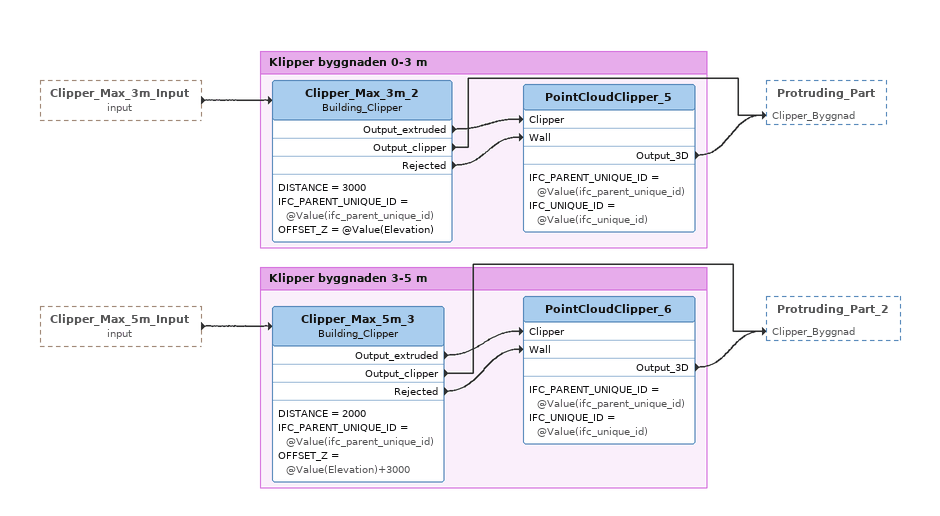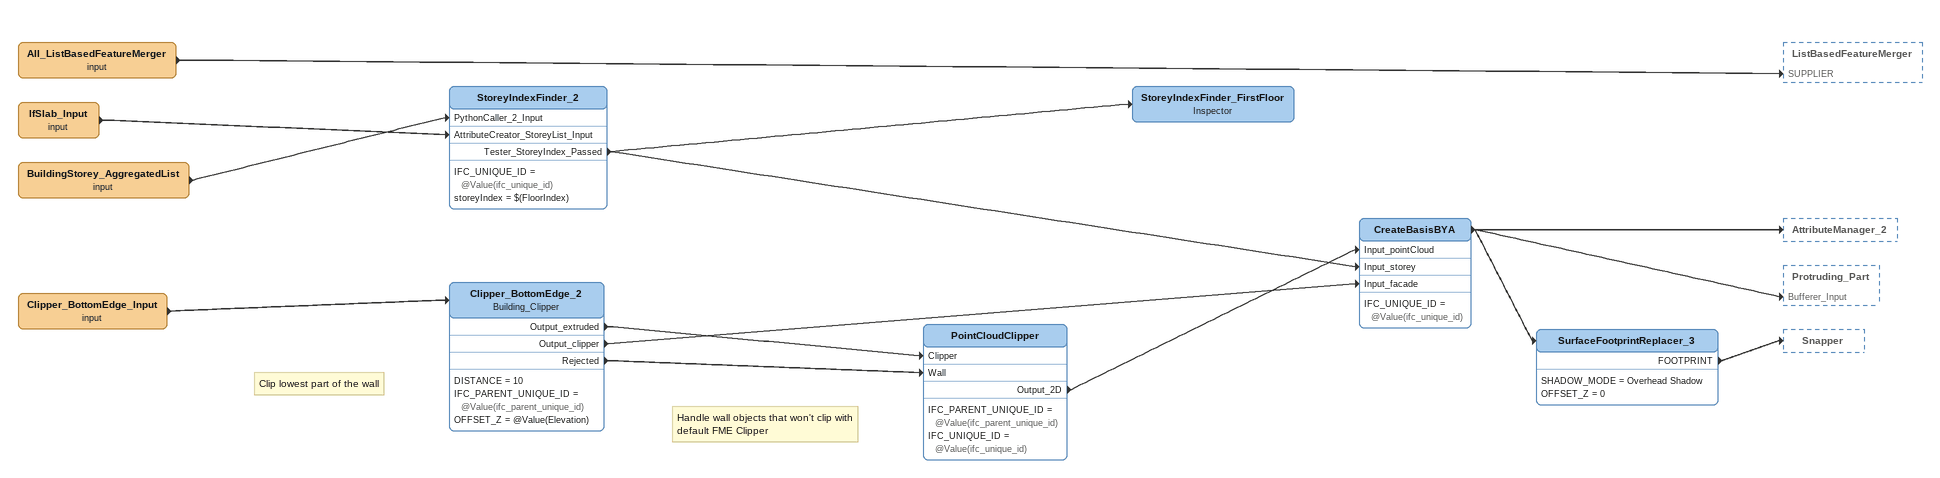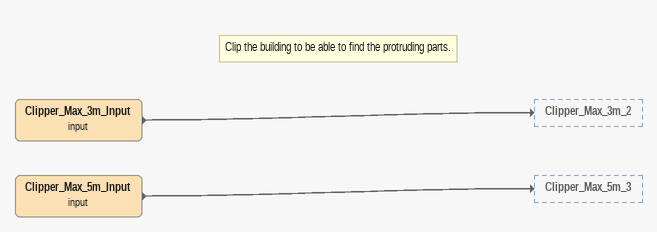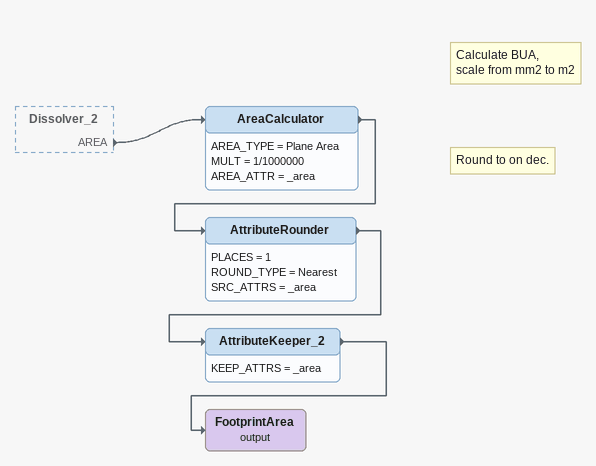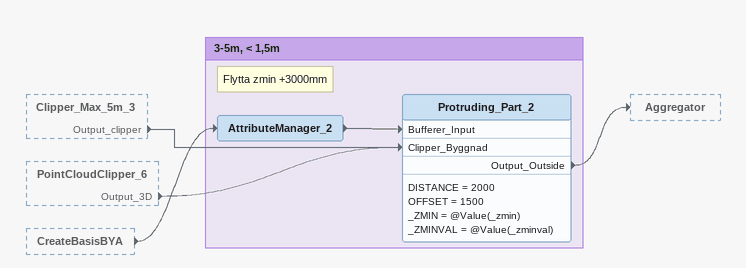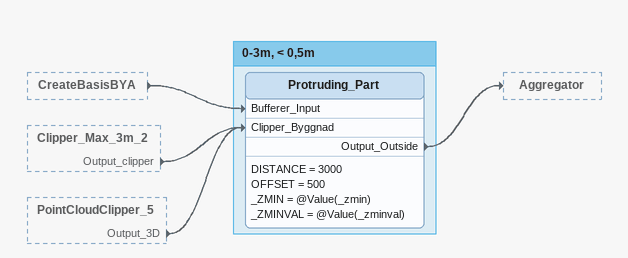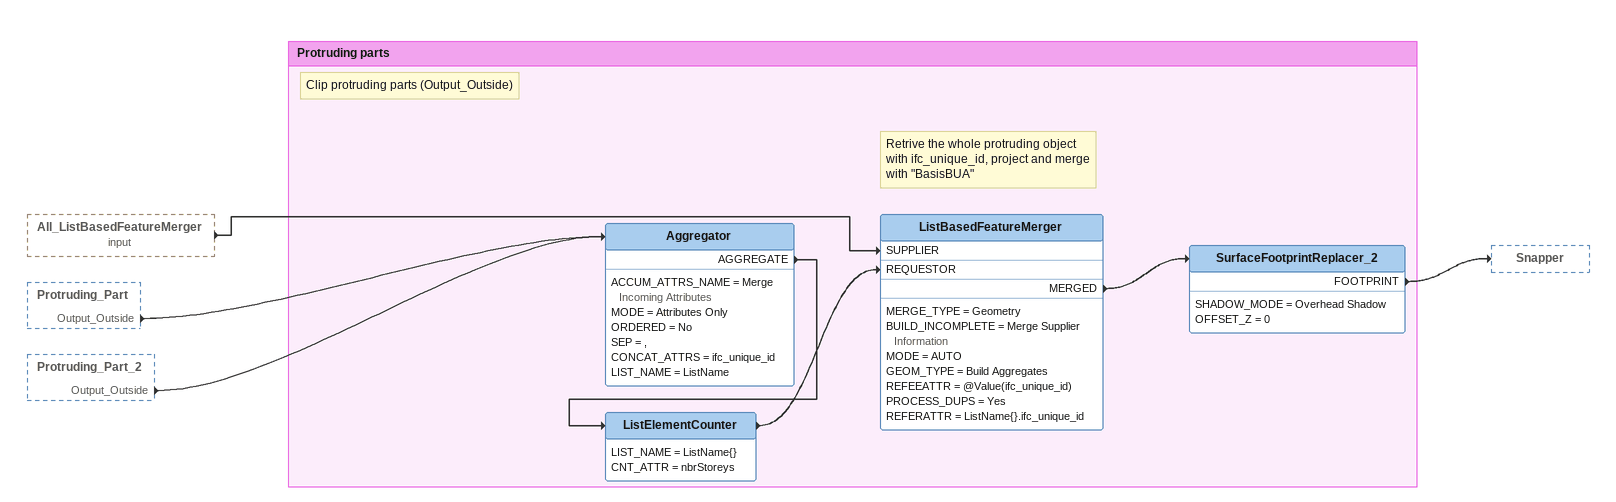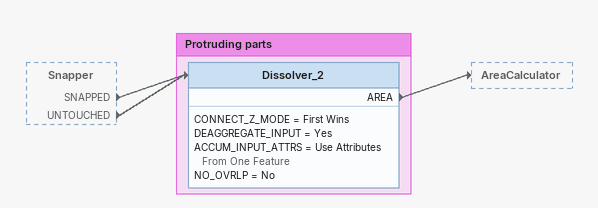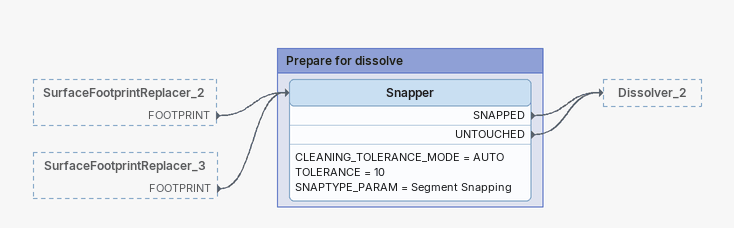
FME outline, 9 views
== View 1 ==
Clipper_Max_3m_Input (input) [outside]
    -> Clipper_Max_3m_2
Clipper_Max_5m_Input (input) [outside]
    -> Clipper_Max_5m_3

Bookmark: Klipper byggnaden 0-3 m
Clipper_Max_3m_2: Building_Clipper
    DISTANCE = 3000
    IFC_PARENT_UNIQUE_ID = @Value(ifc_parent_unique_id)
    OFFSET_Z = @Value(Elevation)
    Output_extruded -> PointCloudClipper_5 [Clipper]
    Output_clipper -> Protruding_Part [Clipper_Byggnad]
    Rejected -> PointCloudClipper_5 [Wall]
PointCloudClipper_5
    IFC_PARENT_UNIQUE_ID = @Value(ifc_parent_unique_id)
    IFC_UNIQUE_ID = @Value(ifc_unique_id)
    Output_3D -> Protruding_Part [Clipper_Byggnad]

Bookmark: Klipper byggnaden 3-5 m
Clipper_Max_5m_3: Building_Clipper
    DISTANCE = 2000
    IFC_PARENT_UNIQUE_ID = @Value(ifc_parent_unique_id)
    OFFSET_Z = @Value(Elevation)+3000
    Output_extruded -> PointCloudClipper_6 [Clipper]
    Output_clipper -> Protruding_Part_2 [Clipper_Byggnad]
    Rejected -> PointCloudClipper_6 [Wall]
PointCloudClipper_6
    IFC_PARENT_UNIQUE_ID = @Value(ifc_parent_unique_id)
    IFC_UNIQUE_ID = @Value(ifc_unique_id)
    Output_3D -> Protruding_Part_2 [Clipper_Byggnad]

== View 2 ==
All_ListBasedFeatureMerger (input)
    -> ListBasedFeatureMerger [SUPPLIER]
IfSlab_Input (input)
    -> StoreyIndexFinder_2 [AttributeCreator_StoreyList_Input]
BuildingStorey_AggregatedList (input)
    -> StoreyIndexFinder_2 [PythonCaller_2_Input]
StoreyIndexFinder_2
    IFC_UNIQUE_ID = @Value(ifc_unique_id)
    storeyIndex = $(FloorIndex)
    Tester_StoreyIndex_Passed -> CreateBasisBYA [Input_storey]
    Tester_StoreyIndex_Passed -> StoreyIndexFinder_FirstFloor
StoreyIndexFinder_FirstFloor: Inspector
Clipper_BottomEdge_Input (input)
    -> Clipper_BottomEdge_2
Note: Clip lowest part of the wall
Clipper_BottomEdge_2: Building_Clipper
    DISTANCE = 10
    IFC_PARENT_UNIQUE_ID = @Value(ifc_parent_unique_id)
    OFFSET_Z = @Value(Elevation)
    Output_extruded -> PointCloudClipper [Clipper]
    Output_clipper -> CreateBasisBYA [Input_facade]
    Rejected -> PointCloudClipper [Wall]
Note: Handle wall objects that won't clip with default FME Clipper
PointCloudClipper
    IFC_PARENT_UNIQUE_ID = @Value(ifc_parent_unique_id)
    IFC_UNIQUE_ID = @Value(ifc_unique_id)
    Output_2D -> CreateBasisBYA [Input_pointCloud]
CreateBasisBYA
    IFC_UNIQUE_ID = @Value(ifc_unique_id)
    -> AttributeManager_2
    -> Protruding_Part [Bufferer_Input]
    -> SurfaceFootprintReplacer_3
SurfaceFootprintReplacer_3
    SHADOW_MODE = Overhead Shadow
    OFFSET_Z = 0
    FOOTPRINT -> Snapper

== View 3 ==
Note: Clip the building to be able to find the protruding parts.
Clipper_Max_3m_Input (input)
    -> Clipper_Max_3m_2
Clipper_Max_5m_Input (input)
    -> Clipper_Max_5m_3

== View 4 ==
Dissolver_2 [outside]
    AREA -> AreaCalculator
Note: Calculate BUA, / scale from mm2 to m2
AreaCalculator
    AREA_TYPE = Plane Area
    MULT = 1/1000000
    AREA_ATTR = _area
    -> AttributeRounder
Note: Round to on dec.
AttributeRounder
    PLACES = 1
    ROUND_TYPE = Nearest
    SRC_ATTRS = _area
    -> AttributeKeeper_2
AttributeKeeper_2
    KEEP_ATTRS = _area
    -> FootprintArea (output)
FootprintArea (output)

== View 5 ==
Clipper_Max_5m_3 [outside]
    Output_clipper -> Protruding_Part_2 [Clipper_Byggnad]
PointCloudClipper_6 [outside]
    Output_3D -> Protruding_Part_2 [Clipper_Byggnad]
CreateBasisBYA [outside]
    -> AttributeManager_2

Bookmark: 3-5m, < 1,5m
Note: Flytta zmin +3000mm
AttributeManager_2
    -> Protruding_Part_2 [Bufferer_Input]
Protruding_Part_2
    DISTANCE = 2000
    OFFSET = 1500
    _ZMIN = @Value(_zmin)
    _ZMINVAL = @Value(_zminval)
    Output_Outside -> Aggregator

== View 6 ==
CreateBasisBYA [outside]
    -> Protruding_Part [Bufferer_Input]
Clipper_Max_3m_2 [outside]
    Output_clipper -> Protruding_Part [Clipper_Byggnad]
PointCloudClipper_5 [outside]
    Output_3D -> Protruding_Part [Clipper_Byggnad]

Bookmark: 0-3m, < 0,5m
Protruding_Part
    DISTANCE = 3000
    OFFSET = 500
    _ZMIN = @Value(_zmin)
    _ZMINVAL = @Value(_zminval)
    Output_Outside -> Aggregator

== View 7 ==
All_ListBasedFeatureMerger (input) [outside]
    -> ListBasedFeatureMerger [SUPPLIER]
Protruding_Part [outside]
    Output_Outside -> Aggregator
Protruding_Part_2 [outside]
    Output_Outside -> Aggregator

Bookmark: Protruding parts
Note: Clip protruding parts (Output_Outside)
Aggregator
    ACCUM_ATTRS_NAME = Merge Incoming Attributes
    MODE = Attributes Only
    ORDERED = No
    SEP = ,
    CONCAT_ATTRS = ifc_unique_id
    LIST_NAME = ListName
    AGGREGATE -> ListElementCounter
ListElementCounter
    LIST_NAME = ListName{}
    CNT_ATTR = nbrStoreys
    -> ListBasedFeatureMerger [REQUESTOR]
Note: Retrive the whole protruding object with ifc_unique_id, project and merge with "BasisBUA"
ListBasedFeatureMerger
    MERGE_TYPE = Geometry
    BUILD_INCOMPLETE = Merge Supplier Information
    MODE = AUTO
    GEOM_TYPE = Build Aggregates
    REFEEATTR = @Value(ifc_unique_id)
    PROCESS_DUPS = Yes
    REFERATTR = ListName{}.ifc_unique_id
    MERGED -> SurfaceFootprintReplacer_2
SurfaceFootprintReplacer_2
    SHADOW_MODE = Overhead Shadow
    OFFSET_Z = 0
    FOOTPRINT -> Snapper

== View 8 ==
Snapper [outside]
    SNAPPED -> Dissolver_2
    UNTOUCHED -> Dissolver_2

Bookmark: Protruding parts
Dissolver_2
    CONNECT_Z_MODE = First Wins
    DEAGGREGATE_INPUT = Yes
    ACCUM_INPUT_ATTRS = Use Attributes From One Feature
    NO_OVRLP = No
    AREA -> AreaCalculator

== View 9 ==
SurfaceFootprintReplacer_2 [outside]
    FOOTPRINT -> Snapper
SurfaceFootprintReplacer_3 [outside]
    FOOTPRINT -> Snapper

Bookmark: Prepare for dissolve
Snapper
    CLEANING_TOLERANCE_MODE = AUTO
    TOLERANCE = 10
    SNAPTYPE_PARAM = Segment Snapping
    SNAPPED -> Dissolver_2
    UNTOUCHED -> Dissolver_2
